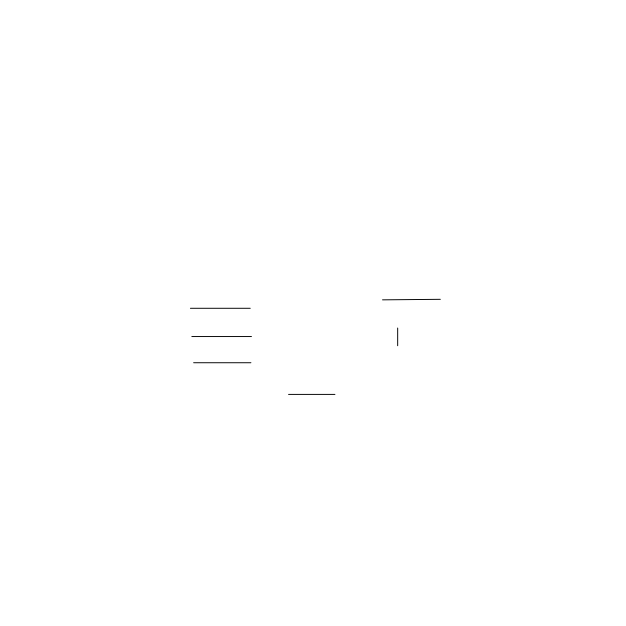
<?xml version="1.0" encoding="UTF-8"?>
<svg xmlns="http://www.w3.org/2000/svg" width="626" height="626" viewBox="0 0 626 626"><rect width="100%" height="100%" fill="white"/><g stroke="black" fill="none" stroke-linecap="round" stroke-linejoin="round"><path stroke-width="0.94" d="M382.517 299.846L440.328 299.314M190.398 308.282L250.251 308.282M191.814 336.545L251.472 336.545M193.622 362.736L250.916 362.736M288.539 394.403L334.949 394.403M397.674 328.024L397.674 345.732"/></g></svg>
